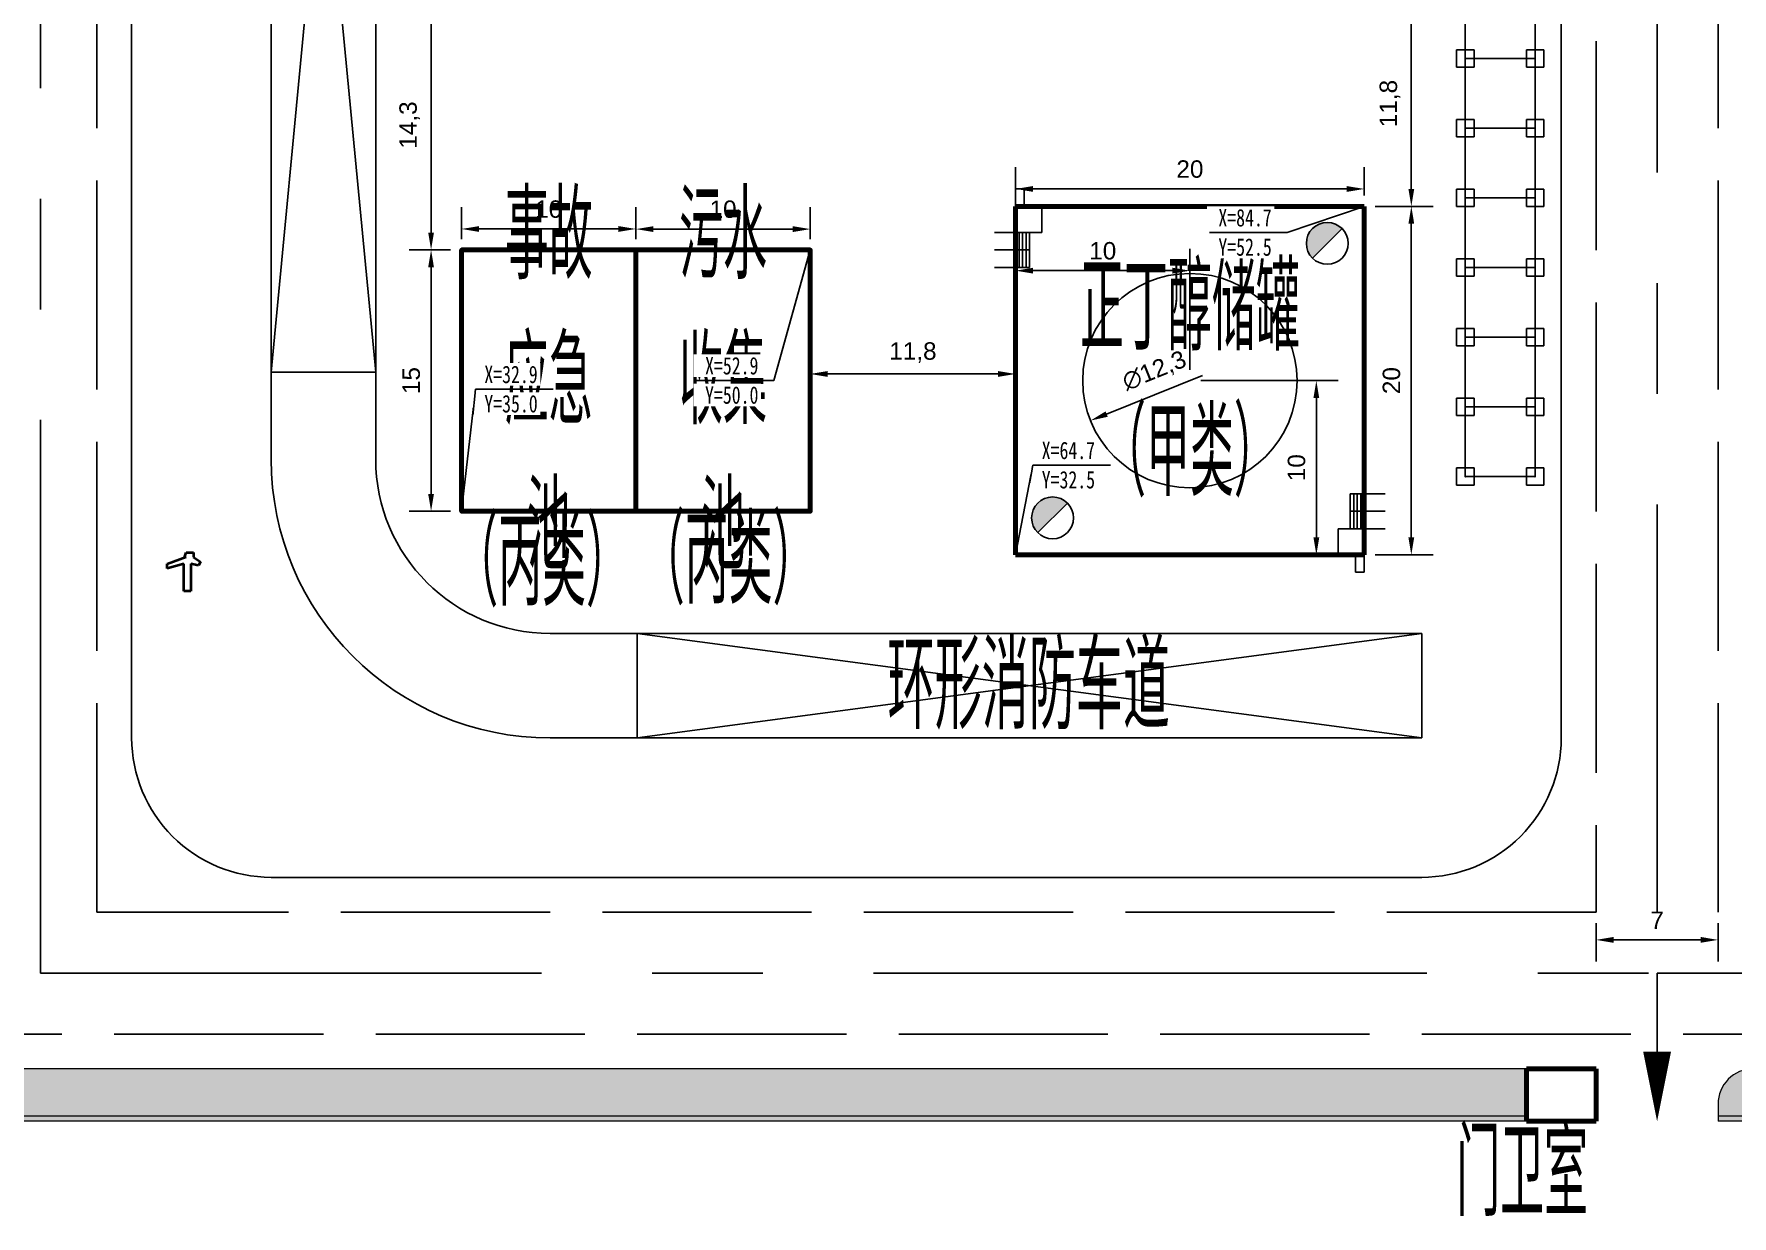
# Model space of a CAD drawing. Header units: millimetres. Extents: x 3176 to 4017, y 1682 to 2277.
# Drawn here: x 3324.6 to 3422, y 1983.7 to 2051.6 of the extents above; entities that cross this region are included whole.
import ezdxf
from ezdxf.enums import TextEntityAlignment as Align

# ---------------------------------------------------------------- set-up
doc = ezdxf.new("R2010")
doc.units = ezdxf.units.MM
doc.linetypes.add('ACAD_ISO02W100', pattern=[15, 12, -3])
doc.linetypes.add('CENTER', pattern=[50.8, 31.75, -6.35, 6.35, -6.35])
for name, color, linetype, lineweight in [('05-建筑外围', 7, 'Continuous', 25), ('13-门卫室', 90, 'Continuous', 80), ('14-消防', 12, 'Continuous', 25), ('15-管廊', 130, 'Continuous', 25), ('17-水池', 170, 'Continuous', 80), ('18-环形消防车道', 252, 'Continuous', 25), ('19-楼梯', 126, 'Continuous', 25), ('19-楼梯 @ 1', 126, 'Continuous', 25), ('2-文本 @ 1', 7, 'Continuous', 25), ('20-排水渠', 71, 'Continuous', 25), ('21-消防路线', 30, 'Continuous', 25), ('23-标注', 7, 'Continuous', 25), ('24-隔堤', 175, 'Continuous', 80), ('25-坐标2', 7, 'Continuous', 25), ('3-围墙', 140, 'Continuous', 20), ('4-人行道内外沿', 7, 'Continuous', 20), ('5-道路线', 7, 'ACAD_ISO02W100', 25), ('6-道路中心黄线', 50, 'CENTER', 25), ('7-建筑外沿', 7, 'Continuous', 25)]:
    doc.layers.add(name, color=color, linetype=linetype, lineweight=lineweight)
doc.styles.add('5mm', font='gbenor.shx', dxfattribs={"width": 0.7, "height": 5, "bigfont": 'gbcbig.shx'})
doc.styles.add('Dim_Coord', font='txt', dxfattribs={"width": 0.75})
doc.styles.get("Standard").update_dxf_attribs({"font": 'arial.ttf'})
doc.dimstyles.new('ISO-25', dxfattribs={"dimtxt": 1, "dimasz": 1, "dimexe": 1.25, "dimexo": 0.625, "dimtad": 1, "dimdec": 1, "dimtxsty": 'Standard', "dimcen": 2.5, "dimadec": 0, "dimazin": 0, "dimtfac": 1, "dimtdec": 1, "dimtmove": 0, "dimatfit": 3, "dimfxl": 0, "dimarcsym": 0})

# ---------------------------------------------------------------- blocks, each defined once
blk = doc.blocks.new('消防拴')
at = {"layer": '6-道路中心黄线', "true_color": 0x991b1e}
h = blk.add_hatch(color=244, dxfattribs=at)
h.dxf.hatch_style = 1
h.paths.add_polyline_path([(2870.019, 1133.538, 0.668179), (2867.971, 1132.689, 0.198912), (2868.322, 1131.841)])
at = {"layer": '14-消防'}
blk.add_line((2868.322, 1131.841), (2870.019, 1133.538), dxfattribs=at)
blk.add_circle((2869.171, 1132.689), 1.2, dxfattribs=at)
blk = doc.blocks.new('*D42')
at = {"layer": '23-标注', "color": 0, "lineweight": -2, "transparency": 16777216}
for p, q in [((3349.112, 2039.803), (3349.112, 2041.63)), ((3359.112, 2039.803), (3359.112, 2041.63)), ((3350.112, 2040.38), (3358.112, 2040.38))]:
    blk.add_line(p, q, dxfattribs=at)
at = {"layer": '23-标注', "color": 0, "transparency": 16777216}
for points in [[(3350.112, 2040.546), (3350.112, 2040.213), (3349.112, 2040.38)], [(3358.112, 2040.546), (3358.112, 2040.213), (3359.112, 2040.38)]]:
    blk.add_solid(points, dxfattribs=at)
at = {"layer": 'Defpoints', "color": 0, "transparency": 16777216}
for p in [(3359.112, 2040.38), (3349.112, 2039.178), (3359.112, 2039.178)]:
    blk.add_point(p, dxfattribs=at)
at = {"layer": '23-标注', "color": 0, "transparency": 16777216, "insert": (3354.112, 2041.515), "char_height": 1, "attachment_point": 5}
blk.add_mtext('10', dxfattribs=at)
blk = doc.blocks.new('*D43')
at = {"layer": '23-标注', "color": 0, "lineweight": -2, "transparency": 16777216}
for p, q in [((3348.487, 2039.178), (3346.115, 2039.178)), ((3347.365, 2025.178), (3347.365, 2038.178)), ((3348.487, 2024.178), (3346.115, 2024.178))]:
    blk.add_line(p, q, dxfattribs=at)
at = {"layer": '23-标注', "color": 0, "transparency": 16777216}
for points in [[(3347.198, 2038.178), (3347.531, 2038.178), (3347.365, 2039.178)], [(3347.198, 2025.178), (3347.531, 2025.178), (3347.365, 2024.178)]]:
    blk.add_solid(points, dxfattribs=at)
at = {"layer": 'Defpoints', "color": 0, "transparency": 16777216}
for p in [(3347.365, 2039.178), (3349.112, 2039.178), (3349.112, 2024.178)]:
    blk.add_point(p, dxfattribs=at)
at = {"layer": '23-标注', "color": 0, "transparency": 16777216, "insert": (3346.229, 2031.678), "char_height": 1, "attachment_point": 5, "rotation": 90}
blk.add_mtext('15', dxfattribs=at)
blk = doc.blocks.new('*D44')
at = {"layer": '23-标注', "color": 0, "lineweight": -2, "transparency": 16777216}
for p, q in [((3359.112, 2039.803), (3359.112, 2041.623)), ((3369.112, 2039.803), (3369.112, 2041.623)), ((3360.112, 2040.373), (3368.112, 2040.373))]:
    blk.add_line(p, q, dxfattribs=at)
at = {"layer": '23-标注', "color": 0, "transparency": 16777216}
for points in [[(3360.112, 2040.54), (3360.112, 2040.206), (3359.112, 2040.373)], [(3368.112, 2040.54), (3368.112, 2040.206), (3369.112, 2040.373)]]:
    blk.add_solid(points, dxfattribs=at)
at = {"layer": 'Defpoints', "color": 0, "transparency": 16777216}
for p in [(3369.112, 2040.373), (3359.112, 2039.178), (3369.112, 2039.178)]:
    blk.add_point(p, dxfattribs=at)
at = {"layer": '23-标注', "color": 0, "transparency": 16777216, "insert": (3364.112, 2041.508), "char_height": 1, "attachment_point": 5}
blk.add_mtext('10', dxfattribs=at)
blk = doc.blocks.new('*D45')
at = {"layer": '23-标注', "color": 0, "lineweight": -2, "transparency": 16777216}
for p, q in [((3414.19, 2000.543), (3414.19, 1998.328)), ((3421.19, 2000.543), (3421.19, 1998.328)), ((3415.19, 1999.578), (3420.19, 1999.578))]:
    blk.add_line(p, q, dxfattribs=at)
at = {"layer": '23-标注', "color": 0, "transparency": 16777216}
for points in [[(3415.19, 1999.745), (3415.19, 1999.411), (3414.19, 1999.578)], [(3420.19, 1999.745), (3420.19, 1999.411), (3421.19, 1999.578)]]:
    blk.add_solid(points, dxfattribs=at)
at = {"layer": 'Defpoints', "color": 0, "transparency": 16777216}
for p in [(3414.19, 2001.168), (3421.19, 2001.168), (3421.19, 1999.578)]:
    blk.add_point(p, dxfattribs=at)
at = {"layer": '23-标注', "color": 0, "transparency": 16777216, "insert": (3417.69, 2000.703), "char_height": 1, "attachment_point": 5}
blk.add_mtext('7', dxfattribs=at)
blk = doc.blocks.new('*D69')
at = {"layer": '23-标注', "color": 0, "lineweight": -2, "transparency": 16777216}
for p, q in [((3380.892, 2042.303), (3380.892, 2043.928)), ((3400.892, 2042.303), (3400.892, 2043.928)), ((3381.892, 2042.678), (3399.892, 2042.678))]:
    blk.add_line(p, q, dxfattribs=at)
at = {"layer": '23-标注', "color": 0, "transparency": 16777216}
for points in [[(3381.892, 2042.844), (3381.892, 2042.511), (3380.892, 2042.678)], [(3399.892, 2042.844), (3399.892, 2042.511), (3400.892, 2042.678)]]:
    blk.add_solid(points, dxfattribs=at)
at = {"layer": 'Defpoints', "color": 0, "transparency": 16777216}
for p in [(3400.892, 2042.678), (3380.892, 2041.678), (3400.892, 2041.678)]:
    blk.add_point(p, dxfattribs=at)
at = {"layer": '23-标注', "color": 0, "transparency": 16777216, "insert": (3390.892, 2043.813), "char_height": 1, "attachment_point": 5}
blk.add_mtext('20', dxfattribs=at)
blk = doc.blocks.new('*D72')
at = {"layer": '23-标注', "color": 0, "lineweight": -2, "transparency": 16777216}
for p, q in [((3369.112, 2032.303), (3369.112, 2033.308)), ((3380.892, 2032.303), (3380.892, 2033.308)), ((3370.112, 2032.058), (3379.892, 2032.058))]:
    blk.add_line(p, q, dxfattribs=at)
at = {"layer": '23-标注', "color": 0, "transparency": 16777216}
for points in [[(3370.112, 2032.225), (3370.112, 2031.892), (3369.112, 2032.058)], [(3379.892, 2032.225), (3379.892, 2031.892), (3380.892, 2032.058)]]:
    blk.add_solid(points, dxfattribs=at)
at = {"layer": 'Defpoints', "color": 0, "transparency": 16777216}
for p in [(3380.892, 2032.058), (3369.112, 2031.678), (3380.892, 2031.678)]:
    blk.add_point(p, dxfattribs=at)
at = {"layer": '23-标注', "color": 0, "transparency": 16777216, "insert": (3375.002, 2033.284), "char_height": 1, "attachment_point": 5}
blk.add_mtext('11,8', dxfattribs=at)
blk = doc.blocks.new('*D99')
at = {"layer": '23-标注', "color": 0, "lineweight": -2, "transparency": 16777216}
for p, q in [((3391.517, 2031.678), (3399.394, 2031.678)), ((3398.144, 2022.678), (3398.144, 2030.678)), ((3400.267, 2021.678), (3396.894, 2021.678))]:
    blk.add_line(p, q, dxfattribs=at)
at = {"layer": '23-标注', "color": 0, "transparency": 16777216}
for points in [[(3397.978, 2030.678), (3398.311, 2030.678), (3398.144, 2031.678)], [(3397.978, 2022.678), (3398.311, 2022.678), (3398.144, 2021.678)]]:
    blk.add_solid(points, dxfattribs=at)
at = {"layer": 'Defpoints', "color": 0, "transparency": 16777216}
for p in [(3390.892, 2031.678), (3398.144, 2031.678), (3400.892, 2021.678)]:
    blk.add_point(p, dxfattribs=at)
at = {"layer": '23-标注', "color": 0, "transparency": 16777216, "insert": (3397.009, 2026.678), "char_height": 1, "attachment_point": 5, "rotation": 90}
blk.add_mtext('10', dxfattribs=at)
blk = doc.blocks.new('*D100')
at = {"layer": '23-标注', "color": 0, "lineweight": -2, "transparency": 16777216}
for p, q in [((3380.892, 2041.053), (3380.892, 2036.738)), ((3390.892, 2032.303), (3390.892, 2039.238)), ((3381.892, 2037.988), (3389.892, 2037.988))]:
    blk.add_line(p, q, dxfattribs=at)
at = {"layer": '23-标注', "color": 0, "transparency": 16777216}
for points in [[(3381.892, 2038.155), (3381.892, 2037.821), (3380.892, 2037.988)], [(3389.892, 2038.155), (3389.892, 2037.821), (3390.892, 2037.988)]]:
    blk.add_solid(points, dxfattribs=at)
at = {"layer": 'Defpoints', "color": 0, "transparency": 16777216}
for p in [(3380.892, 2041.678), (3390.892, 2037.988), (3390.892, 2031.678)]:
    blk.add_point(p, dxfattribs=at)
at = {"layer": '23-标注', "color": 0, "transparency": 16777216, "insert": (3385.892, 2039.124), "char_height": 1, "attachment_point": 5}
blk.add_mtext('10', dxfattribs=at)
blk = doc.blocks.new('*D105')
at = {"layer": '23-标注', "color": 0, "lineweight": -2, "transparency": 16777216}
for p, q in [((3401.517, 2041.678), (3404.842, 2041.678)), ((3403.592, 2040.678), (3403.592, 2022.678)), ((3401.517, 2021.678), (3404.842, 2021.678))]:
    blk.add_line(p, q, dxfattribs=at)
at = {"layer": '23-标注', "color": 0, "transparency": 16777216}
for points in [[(3403.425, 2040.678), (3403.758, 2040.678), (3403.592, 2041.678)], [(3403.425, 2022.678), (3403.758, 2022.678), (3403.592, 2021.678)]]:
    blk.add_solid(points, dxfattribs=at)
at = {"layer": 'Defpoints', "color": 0, "transparency": 16777216}
for p in [(3400.892, 2041.678), (3400.892, 2021.678), (3403.592, 2021.678)]:
    blk.add_point(p, dxfattribs=at)
at = {"layer": '23-标注', "color": 0, "transparency": 16777216, "insert": (3402.456, 2031.678), "char_height": 1, "attachment_point": 5, "rotation": 90}
blk.add_mtext('20', dxfattribs=at)
blk = doc.blocks.new('*D108')
at = {"layer": '23-标注', "color": 0, "lineweight": -2, "transparency": 16777216}
for p, q in [((3401.517, 2053.482), (3404.842, 2053.482)), ((3403.592, 2052.482), (3403.592, 2042.678)), ((3401.517, 2041.678), (3404.842, 2041.678))]:
    blk.add_line(p, q, dxfattribs=at)
at = {"layer": '23-标注', "color": 0, "transparency": 16777216}
for points in [[(3403.425, 2052.482), (3403.758, 2052.482), (3403.592, 2053.482)], [(3403.425, 2042.678), (3403.758, 2042.678), (3403.592, 2041.678)]]:
    blk.add_solid(points, dxfattribs=at)
at = {"layer": 'Defpoints', "color": 0, "transparency": 16777216}
for p in [(3400.892, 2053.482), (3400.892, 2041.678), (3403.592, 2041.678)]:
    blk.add_point(p, dxfattribs=at)
at = {"layer": '23-标注', "color": 0, "transparency": 16777216, "insert": (3402.366, 2047.58), "char_height": 1, "attachment_point": 5, "rotation": 90}
blk.add_mtext('11,8', dxfattribs=at)
blk = doc.blocks.new('*D109')
at = {"layer": '23-标注', "color": 0, "lineweight": -2, "transparency": 16777216}
for p, q in [((3348.387, 2053.512), (3346.115, 2053.512)), ((3347.365, 2052.512), (3347.365, 2040.178)), ((3348.487, 2039.178), (3346.115, 2039.178))]:
    blk.add_line(p, q, dxfattribs=at)
at = {"layer": '23-标注', "color": 0, "transparency": 16777216}
for points in [[(3347.198, 2052.512), (3347.531, 2052.512), (3347.365, 2053.512)], [(3347.198, 2040.178), (3347.531, 2040.178), (3347.365, 2039.178)]]:
    blk.add_solid(points, dxfattribs=at)
at = {"layer": 'Defpoints', "color": 0, "transparency": 16777216}
for p in [(3349.012, 2053.512), (3347.365, 2039.178), (3349.112, 2039.178)]:
    blk.add_point(p, dxfattribs=at)
at = {"layer": '23-标注', "color": 0, "transparency": 16777216, "insert": (3346.139, 2046.345), "char_height": 1, "attachment_point": 5, "rotation": 90}
blk.add_mtext('14,3', dxfattribs=at)
blk = doc.blocks.new('*D111')
at = {"layer": '25-坐标2', "color": 0, "lineweight": -2, "transparency": 16777216}
blk.add_line((3391.621, 2031.971), (3386.114, 2029.755), dxfattribs=at)
at = {"layer": '25-坐标2', "color": 0, "transparency": 16777216}
blk.add_solid([(3386.052, 2029.91), (3386.176, 2029.601), (3385.186, 2029.382)], dxfattribs=at)
at = {"layer": 'Defpoints', "color": 0, "transparency": 16777216}
for p in [(3396.597, 2033.973), (3385.186, 2029.382)]:
    blk.add_point(p, dxfattribs=at)
at = {"layer": '25-坐标2', "color": 0, "transparency": 16777216, "insert": (3388.868, 2032.202), "char_height": 1, "attachment_point": 5, "rotation": 21.91799}
blk.add_mtext('∅12,3', dxfattribs=at)
blk = doc.blocks.new('*U114')
at = {"insert": (0, 0.333), "char_height": 1, "attachment_point": 7, "style": 'Dim_Coord', "bg_fill": 3, "box_fill_scale": 1.15, "bg_fill_color": 256, "bg_fill_transparency": 0}
blk.add_mtext(' X=32.9', dxfattribs=at)
at = {"insert": (0, -0.333), "char_height": 1, "attachment_point": 1, "style": 'Dim_Coord', "bg_fill": 3, "box_fill_scale": 1.15, "bg_fill_color": 256, "bg_fill_transparency": 0}
blk.add_mtext(' Y=35.0', dxfattribs=at)
at = {"color": 0}
blk.add_line((0, 0), (4.463, 0), dxfattribs=at)
blk = doc.blocks.new('*U115')
at = {"insert": (-4.463, 0.333), "char_height": 1, "attachment_point": 7, "style": 'Dim_Coord', "bg_fill": 3, "box_fill_scale": 1.15, "bg_fill_color": 256, "bg_fill_transparency": 0}
blk.add_mtext(' X=52.9', dxfattribs=at)
at = {"insert": (-4.463, -0.333), "char_height": 1, "attachment_point": 1, "style": 'Dim_Coord', "bg_fill": 3, "box_fill_scale": 1.15, "bg_fill_color": 256, "bg_fill_transparency": 0}
blk.add_mtext(' Y=50.0', dxfattribs=at)
at = {"color": 0}
blk.add_line((0, 0), (-4.463, 0), dxfattribs=at)
blk = doc.blocks.new('*U116')
at = {"insert": (0, 0.333), "char_height": 1, "attachment_point": 7, "style": 'Dim_Coord', "bg_fill": 3, "box_fill_scale": 1.15, "bg_fill_color": 256, "bg_fill_transparency": 0}
blk.add_mtext(' X=64.7', dxfattribs=at)
at = {"insert": (0, -0.333), "char_height": 1, "attachment_point": 1, "style": 'Dim_Coord', "bg_fill": 3, "box_fill_scale": 1.15, "bg_fill_color": 256, "bg_fill_transparency": 0}
blk.add_mtext(' Y=32.5', dxfattribs=at)
at = {"color": 0}
blk.add_line((0, 0), (4.463, 0), dxfattribs=at)
blk = doc.blocks.new('*U117')
at = {"insert": (-4.463, 0.333), "char_height": 1, "attachment_point": 7, "style": 'Dim_Coord', "bg_fill": 3, "box_fill_scale": 1.15, "bg_fill_color": 256, "bg_fill_transparency": 0}
blk.add_mtext(' X=84.7', dxfattribs=at)
at = {"insert": (-4.463, -0.333), "char_height": 1, "attachment_point": 1, "style": 'Dim_Coord', "bg_fill": 3, "box_fill_scale": 1.15, "bg_fill_color": 256, "bg_fill_transparency": 0}
blk.add_mtext(' Y=52.5', dxfattribs=at)
at = {"color": 0}
blk.add_line((0, 0), (-4.463, 0), dxfattribs=at)

msp = doc.modelspace()

# ---------------------------------------------------------------- hatches: boundary and pattern name
at = {"layer": '05-建筑外围', "true_color": 0x58ba48}
h = msp.add_hatch(dxfattribs=at)
h.set_pattern_fill('GOST_GLASS', color=85, scale=0.1)
h.set_pattern_definition([(45, (532.95175, 1055.5772), (0.84852814, -9e-17), [0.5, -0.7]), (45, (533.1639, 1055.5772), (0.84852814, -9e-17), [0.2, -1]), (45, (532.95175, 1055.78933), (0.84852814, -9e-17), [0.2, -1])])
edge = h.paths.add_edge_path()
edge.add_line((3533.41, 1989.468), (3533.41, 1990.168))
edge.add_arc((3531.41, 1990.168), 2, 0, 90)
edge.add_line((3531.41, 1992.168), (3423.19, 1992.168))
edge.add_arc((3423.19, 1990.168), 2, 90, 180)
edge.add_line((3421.19, 1990.168), (3421.19, 1989.468))
edge.add_line((3421.19, 1989.468), (3533.41, 1989.468))
at = {"layer": '05-建筑外围'}
h = msp.add_hatch(dxfattribs=at)
h.set_pattern_fill('AR-BRSTD', color=5, scale=0.001)
h.set_pattern_definition([(0, (532.95175, 1055.5772), (0, 0.0677418), []), (90, (532.95175, 1055.5772), (-0.1016, 0.0677418), [0.0677418, -0.0677418])])
h.paths.add_polyline_path([(3533.41, 1989.468), (3421.19, 1989.468), (3421.19, 1989.168), (3533.41, 1989.168)])
at = {"layer": '13-门卫室'}
h = msp.add_hatch(dxfattribs=at)
h.set_pattern_fill('AR-BRSTD', color=5, scale=0.001)
h.set_pattern_definition([(0, (532.95175, 1054.5772), (0, 0.0677418), []), (90, (532.95175, 1054.5772), (-0.1016, 0.0677418), [0.0677418, -0.0677418])])
h.paths.add_polyline_path([(3410.19, 1989.468), (3316.49, 1989.468), (3316.49, 2122.168), (3316.19, 2122.168), (3316.19, 1989.168), (3410.19, 1989.168)])
at = {"layer": '4-人行道内外沿', "true_color": 0x58ba48}
h = msp.add_hatch(dxfattribs=at)
h.set_pattern_fill('GOST_GLASS', color=85, scale=0.1)
h.set_pattern_definition([(45, (532.95175, 1054.5772), (0.84852814, -9e-17), [0.5, -0.7]), (45, (533.1639, 1054.5772), (0.84852814, -9e-17), [0.2, -1]), (45, (532.95175, 1054.78933), (0.84852814, -9e-17), [0.2, -1])])
h.paths.add_polyline_path([(3319.19, 2122.168), (3316.49, 2122.168), (3316.49, 1989.468), (3410.19, 1989.468), (3410.19, 1992.168), (3319.19, 1992.168)])

# ---------------------------------------------------------------- linework, layer by layer
at = {"layer": '13-门卫室'}
for p, q in [((3410.19, 1992.168), (3414.19, 1992.168)), ((3410.19, 1989.468), (3410.19, 1992.168)), ((3414.19, 1992.168), (3414.19, 1989.168)), ((3410.19, 1989.468), (3410.19, 1989.168)), ((3414.19, 1989.168), (3410.19, 1989.168))]:
    msp.add_line(p, q, dxfattribs=at)
at = {"layer": '14-消防', "lineweight": 40}
for p, q in [((3332.233, 2021.159), (3333.319, 2021.569)), ((3332.236, 2020.892), (3332.233, 2021.159)), ((3333.19, 2021.168), (3332.236, 2020.892)), ((3333.19, 2019.591), (3333.19, 2021.168)), ((3333.225, 2021.533), (3333.319, 2021.812)), ((3333.319, 2021.812), (3333.731, 2021.812)), ((3333.319, 2021.569), (3333.319, 2021.569)), ((3334.032, 2021.058), (3333.582, 2021.168)), ((3333.582, 2021.168), (3333.582, 2019.591)), ((3333.731, 2021.812), (3333.731, 2021.551)), ((3333.731, 2021.551), (3334.137, 2021.277)), ((3334.137, 2021.277), (3334.018, 2021.062)), ((3333.582, 2019.591), (3333.19, 2019.591))]:
    msp.add_line(p, q, dxfattribs=at)
at = {"layer": '15-管廊'}
for p, q in [((3406.69, 2054.168), (3406.69, 2050.168)), ((3410.69, 2054.168), (3410.69, 2050.168)), ((3406.19, 2049.668), (3406.19, 2050.668)), ((3406.19, 2050.668), (3407.19, 2050.668)), ((3407.19, 2050.668), (3407.19, 2049.668)), ((3410.19, 2049.668), (3410.19, 2050.668)), ((3410.19, 2050.668), (3411.19, 2050.668)), ((3411.19, 2050.668), (3411.19, 2049.668)), ((3407.19, 2049.668), (3406.19, 2049.668)), ((3410.69, 2050.168), (3406.69, 2050.168)), ((3406.69, 2050.168), (3406.69, 2046.168)), ((3411.19, 2049.668), (3410.19, 2049.668)), ((3410.69, 2050.168), (3410.69, 2046.168)), ((3406.19, 2045.668), (3406.19, 2046.668)), ((3406.19, 2046.668), (3407.19, 2046.668)), ((3407.19, 2046.668), (3407.19, 2045.668)), ((3410.19, 2045.668), (3410.19, 2046.668)), ((3410.19, 2046.668), (3411.19, 2046.668)), ((3411.19, 2046.668), (3411.19, 2045.668)), ((3407.19, 2045.668), (3406.19, 2045.668)), ((3410.69, 2046.168), (3406.69, 2046.168)), ((3406.69, 2046.168), (3406.69, 2042.168)), ((3411.19, 2045.668), (3410.19, 2045.668)), ((3410.69, 2046.168), (3410.69, 2042.168)), ((3406.19, 2041.668), (3406.19, 2042.668)), ((3406.19, 2042.668), (3407.19, 2042.668)), ((3407.19, 2042.668), (3407.19, 2041.668)), ((3410.19, 2041.668), (3410.19, 2042.668)), ((3410.19, 2042.668), (3411.19, 2042.668)), ((3411.19, 2042.668), (3411.19, 2041.668)), ((3407.19, 2041.668), (3406.19, 2041.668)), ((3410.69, 2042.168), (3406.69, 2042.168)), ((3406.69, 2042.168), (3406.69, 2038.168)), ((3411.19, 2041.668), (3410.19, 2041.668)), ((3410.69, 2042.168), (3410.69, 2038.168)), ((3406.19, 2037.668), (3406.19, 2038.668)), ((3406.19, 2038.668), (3407.19, 2038.668)), ((3407.19, 2038.668), (3407.19, 2037.668)), ((3410.19, 2037.668), (3410.19, 2038.668)), ((3410.19, 2038.668), (3411.19, 2038.668)), ((3411.19, 2038.668), (3411.19, 2037.668)), ((3407.19, 2037.668), (3406.19, 2037.668)), ((3410.69, 2038.168), (3406.69, 2038.168)), ((3406.69, 2038.168), (3406.69, 2034.168)), ((3411.19, 2037.668), (3410.19, 2037.668)), ((3410.69, 2038.168), (3410.69, 2034.168)), ((3406.19, 2033.668), (3406.19, 2034.668)), ((3406.19, 2034.668), (3407.19, 2034.668)), ((3410.69, 2034.168), (3406.69, 2034.168)), ((3406.69, 2034.168), (3406.69, 2030.168)), ((3407.19, 2034.668), (3407.19, 2033.668)), ((3410.19, 2033.668), (3410.19, 2034.668)), ((3410.19, 2034.668), (3411.19, 2034.668)), ((3410.69, 2034.168), (3410.69, 2030.168)), ((3411.19, 2034.668), (3411.19, 2033.668)), ((3407.19, 2033.668), (3406.19, 2033.668)), ((3411.19, 2033.668), (3410.19, 2033.668)), ((3406.19, 2029.668), (3406.19, 2030.668)), ((3406.19, 2030.668), (3407.19, 2030.668)), ((3410.69, 2030.168), (3406.69, 2030.168)), ((3406.69, 2030.168), (3406.69, 2026.168)), ((3407.19, 2030.668), (3407.19, 2029.668)), ((3410.19, 2029.668), (3410.19, 2030.668)), ((3410.19, 2030.668), (3411.19, 2030.668)), ((3410.69, 2030.168), (3410.69, 2026.168)), ((3411.19, 2030.668), (3411.19, 2029.668)), ((3407.19, 2029.668), (3406.19, 2029.668)), ((3411.19, 2029.668), (3410.19, 2029.668)), ((3406.19, 2025.668), (3406.19, 2026.668)), ((3406.19, 2026.668), (3407.19, 2026.668)), ((3410.69, 2026.168), (3406.69, 2026.168)), ((3407.19, 2026.668), (3407.19, 2025.668)), ((3410.19, 2025.668), (3410.19, 2026.668)), ((3410.19, 2026.668), (3411.19, 2026.668)), ((3411.19, 2026.668), (3411.19, 2025.668)), ((3407.19, 2025.668), (3406.19, 2025.668)), ((3411.19, 2025.668), (3410.19, 2025.668))]:
    msp.add_line(p, q, dxfattribs=at)
for p in [(3406.69, 2050.168), (3406.69, 2050.168), (3410.69, 2050.168), (3410.69, 2050.168), (3406.69, 2046.168), (3406.69, 2046.168), (3410.69, 2046.168), (3410.69, 2046.168), (3406.69, 2042.168), (3406.69, 2042.168), (3410.69, 2042.168), (3410.69, 2042.168), (3406.69, 2038.168), (3406.69, 2038.168), (3410.69, 2038.168), (3410.69, 2038.168), (3406.69, 2034.168), (3406.69, 2034.168), (3410.69, 2034.168), (3410.69, 2034.168), (3406.69, 2030.168), (3406.69, 2030.168), (3410.69, 2030.168), (3410.69, 2030.168), (3406.69, 2026.168), (3406.69, 2026.168), (3410.69, 2026.168), (3410.69, 2026.168)]:
    msp.add_point(p, dxfattribs=at)
at = {"layer": '17-水池'}
for points in [[(3349.112, 2039.178), (3349.112, 2039.178), (3359.112, 2039.178), (3359.112, 2039.178), (3359.112, 2024.178), (3359.112, 2024.178), (3349.112, 2024.178), (3349.112, 2024.178)], [(3359.112, 2039.178), (3359.112, 2039.178), (3369.112, 2039.178), (3369.112, 2039.178), (3369.112, 2024.178), (3369.112, 2024.178), (3359.112, 2024.178), (3359.112, 2024.178)]]:
    msp.add_lwpolyline(points, close=True, dxfattribs=at)
at = {"layer": '18-环形消防车道'}
for p, q in [((3338.19, 2100.168), (3338.19, 2027.168)), ((3344.19, 2027.168), (3344.19, 2100.168)), ((3338.19, 2095.168), (3344.19, 2032.168)), ((3344.19, 2095.168), (3338.19, 2032.168)), ((3344.19, 2032.168), (3338.19, 2032.168)), ((3404.19, 2017.168), (3354.19, 2017.168)), ((3359.19, 2017.168), (3359.19, 2011.168)), ((3359.19, 2017.168), (3404.19, 2011.168)), ((3404.19, 2017.168), (3359.19, 2011.168)), ((3404.19, 2011.168), (3404.19, 2017.168)), ((3354.19, 2011.168), (3404.19, 2011.168))]:
    msp.add_line(p, q, dxfattribs=at)
for radius in [16, 10]:
    msp.add_arc((3354.19, 2027.168), radius, 180, 270, dxfattribs=at)
at = {"layer": '19-楼梯'}
for p, q in [((3381.692, 2040.178), (3379.692, 2040.178)), ((3380.892, 2040.178), (3380.892, 2038.178)), ((3381.092, 2040.178), (3381.092, 2038.178)), ((3381.292, 2040.178), (3381.292, 2038.178)), ((3381.692, 2040.178), (3381.492, 2040.178)), ((3381.492, 2040.178), (3381.492, 2038.178)), ((3381.692, 2038.178), (3381.692, 2040.178)), ((3381.692, 2039.178), (3379.692, 2039.178)), ((3379.692, 2038.178), (3381.692, 2038.178)), ((3402.092, 2025.178), (3400.092, 2025.178)), ((3400.092, 2025.178), (3400.092, 2023.178)), ((3400.292, 2023.178), (3400.292, 2025.178)), ((3400.492, 2023.178), (3400.492, 2025.178)), ((3400.692, 2023.178), (3400.692, 2025.178)), ((3400.892, 2023.178), (3400.892, 2025.178)), ((3400.092, 2024.178), (3402.092, 2024.178)), ((3400.092, 2023.178), (3402.092, 2023.178)), ((3400.092, 2023.178), (3400.292, 2023.178))]:
    msp.add_line(p, q, dxfattribs=at)
at = {"layer": '20-排水渠'}
for p, q in [((3380.892, 2042.678), (3381.392, 2042.678)), ((3380.892, 2042.678), (3380.892, 2041.678)), ((3381.392, 2042.678), (3381.392, 2042.178)), ((3380.892, 2041.678), (3380.892, 2040.178)), ((3381.392, 2042.178), (3381.392, 2041.678)), ((3381.392, 2041.678), (3382.392, 2041.678)), ((3382.392, 2041.678), (3382.392, 2040.178)), ((3382.392, 2040.178), (3380.892, 2040.178)), ((3382.392, 2040.178), (3380.892, 2040.178)), ((3399.392, 2021.678), (3399.392, 2023.178)), ((3399.392, 2023.178), (3400.892, 2023.178)), ((3400.892, 2021.678), (3400.892, 2023.178)), ((3400.392, 2021.678), (3399.392, 2021.678)), ((3400.392, 2021.178), (3400.392, 2021.678)), ((3400.392, 2020.678), (3400.392, 2021.178)), ((3400.892, 2020.678), (3400.892, 2021.678)), ((3400.892, 2020.678), (3400.392, 2020.678))]:
    msp.add_line(p, q, dxfattribs=at)
at = {"layer": '21-消防路线'}
for p, q in [((3417.69, 1997.668), (3417.69, 1993.168)), ((3448.69, 1997.668), (3417.69, 1997.668))]:
    msp.add_line(p, q, dxfattribs=at)
msp.add_lwpolyline([(3417.69, 1993.168, 1.6, 0, 0), (3417.69, 1989.168, 0, 0, 0)], format="xyseb", dxfattribs=at)
at = {"layer": '24-隔堤'}
for p, q in [((3380.892, 2021.678), (3380.892, 2041.678)), ((3380.892, 2041.678), (3390.892, 2041.678)), ((3390.892, 2041.678), (3400.892, 2041.678)), ((3400.892, 2041.678), (3400.892, 2021.678)), ((3400.892, 2021.678), (3380.892, 2021.678))]:
    msp.add_line(p, q, dxfattribs=at)
at = {"layer": '25-坐标2'}
msp.add_circle((3390.892, 2031.678), 6.15, dxfattribs=at)
at = {"layer": '3-围墙'}
msp.add_line((3421.19, 1989.468), (3421.19, 1989.168), dxfattribs=at)
for points in [[(3410.19, 1989.168), (3316.19, 1989.168), (3316.19, 2122.168)], [(3410.19, 1989.468), (3316.49, 1989.468), (3316.49, 2122.168)], [(3533.41, 1989.468), (3421.19, 1989.468)], [(3533.41, 1989.168), (3421.19, 1989.168)]]:
    msp.add_lwpolyline(points, dxfattribs=at)
at = {"layer": '4-人行道内外沿'}
msp.add_lwpolyline([(3410.19, 1992.168), (3319.19, 1992.168), (3319.19, 2122.168)], dxfattribs=at)
msp.add_lwpolyline([(3533.41, 1989.468), (3533.41, 1990.168, 0.414214), (3531.41, 1992.168), (3423.19, 1992.168, 0.414214), (3421.19, 1990.168), (3421.19, 1989.468)], format="xyb", dxfattribs=at)
at = {"layer": '5-道路线'}
for p, q in [((3328.19, 2001.168), (3328.19, 2126.168)), ((3414.19, 2126.168), (3414.19, 2001.168)), ((3421.19, 2001.168), (3421.19, 2126.168)), ((3414.19, 2001.168), (3328.19, 2001.168))]:
    msp.add_line(p, q, dxfattribs=at)
msp.add_lwpolyline([(3321.19, 2204.168), (3611.19, 2204.168), (3611.19, 1994.168), (3321.19, 1994.168)], close=True, dxfattribs=at)
at = {"layer": '6-道路中心黄线'}
msp.add_line((3417.69, 2126.168), (3417.69, 2001.168), dxfattribs=at)
msp.add_lwpolyline([(3324.964, 2200.668), (3607.69, 2200.668), (3607.69, 1997.668), (3324.964, 1997.668)], close=True, dxfattribs=at)
at = {"layer": '7-建筑外沿'}
msp.add_lwpolyline([(3330.19, 2116.168, -0.414214), (3338.19, 2124.168), (3404.19, 2124.168, -0.414214), (3412.19, 2116.168), (3412.19, 2011.168, -0.414214), (3404.19, 2003.168), (3338.19, 2003.168, -0.414214), (3330.19, 2011.168)], format="xyb", close=True, dxfattribs=at)

# ---------------------------------------------------------------- block references
at = {"layer": '6-道路中心黄线'}
for p in [(529.6, 906.867), (513.843, 891.11)]:
    msp.add_blockref('消防拴', p, dxfattribs=at)

# ---------------------------------------------------------------- texts
at = {"layer": '19-楼梯 @ 1', "char_height": 5, "attachment_point": 5, "style": '5mm'}
for s, width, heights, insert in [('{\\C7;事故应急池}', 7.39405, [25.513], (3354.112, 2031.678)), ('{\\C7;污水收集池}', 7.3052, [29.203], (3364.112, 2031.678)), ('{\\C7;正丁醇储罐\\P（甲类）}', 16.91782, [35.734], (3390.892, 2031.678)), ('{\\C7;（丙类）}', 13.34653, [23.051], (3353.732, 2021.202)), ('{\\C7;（丙类）}', 13.34653, [23.051], (3364.433, 2021.319))]:
    msp.add_mtext_dynamic_manual_height_columns(s, width=width, gutter_width=12.5, heights=heights, dxfattribs=dict(at, insert=insert))
at = {"layer": '2-文本 @ 1', "style": '5mm', "width": 0.75}
msp.add_text('环形消防车道', height=5, dxfattribs=at).set_placement((3381.647, 2014.168), align=Align.MIDDLE_CENTER)
at = {"layer": '2-文本 @ 1', "insert": (3406.163, 1988.727), "char_height": 5, "attachment_point": 1, "style": '5mm'}
msp.add_mtext_dynamic_manual_height_columns('门卫室', width=11.33595, gutter_width=35, heights=[0], dxfattribs=at)

# ---------------------------------------------------------------- dimensions: what is measured, and where the dimension line sits
at = {"layer": '23-标注'}
for base, p1, p2, picture, middle in [((3347.365, 2039.178), (3349.012, 2053.512), (3349.112, 2039.178), '*D109', (3346.139, 2046.345)), ((3403.592, 2041.678), (3400.892, 2053.482), (3400.892, 2041.678), '*D108', (3402.366, 2047.58)), ((3403.592, 2021.678), (3400.892, 2041.678), (3400.892, 2021.678), '*D105', (3402.456, 2031.678)), ((3347.365, 2039.178), (3349.112, 2024.178), (3349.112, 2039.178), '*D43', (3346.229, 2031.678)), ((3398.144, 2031.678), (3400.892, 2021.678), (3390.892, 2031.678), '*D99', (3397.009, 2026.678))]:
    dim = msp.add_linear_dim(base=base, p1=p1, p2=p2, angle=90, dimstyle='ISO-25', dxfattribs=at)
    dim.commit()
    dim.dimension.update_dxf_attribs({"geometry": picture, "text_midpoint": middle})
for base, p1, p2, picture, middle in [((3400.892, 2042.678), (3380.892, 2041.678), (3400.892, 2041.678), '*D69', (3390.892, 2043.813)), ((3359.112, 2040.38), (3349.112, 2039.178), (3359.112, 2039.178), '*D42', (3354.112, 2041.515)), ((3369.112, 2040.373), (3359.112, 2039.178), (3369.112, 2039.178), '*D44', (3364.112, 2041.508)), ((3390.892, 2037.988), (3380.892, 2041.678), (3390.892, 2031.678), '*D100', (3385.892, 2039.124)), ((3380.892, 2032.058), (3369.112, 2031.678), (3380.892, 2031.678), '*D72', (3375.002, 2033.284)), ((3421.19, 1999.578), (3414.19, 2001.168), (3421.19, 2001.168), '*D45', (3417.69, 2000.703))]:
    dim = msp.add_linear_dim(base=base, p1=p1, p2=p2, dimstyle='ISO-25', dxfattribs=at)
    dim.commit()
    dim.dimension.update_dxf_attribs({"geometry": picture, "text_midpoint": middle})
at = {"layer": '25-坐标2'}
dim = msp.add_diameter_dim_2p(p1=(3396.597, 2033.973), p2=(3385.186, 2029.382), dimstyle='ISO-25', dxfattribs=at)
dim.commit()
dim.dimension.update_dxf_attribs({"geometry": '*D111', "text_midpoint": (3389.331, 2031.05), "dimtype": 163})

# ---------------------------------------------------------------- next in the draw order: block references
for name, p in [('*U117', (3396.477, 2040.177)), ('*U115', (3367.033, 2031.683)), ('*U114', (3349.909, 2031.185)), ('*U116', (3381.881, 2026.823))]:
    msp.add_blockref(name, p, dxfattribs=at)

# ---------------------------------------------------------------- next in the draw order: leaders
for points in [[(3400.892, 2041.678), (3396.477, 2040.177)], [(3369.112, 2039.178), (3367.033, 2031.683)], [(3349.112, 2024.178), (3349.909, 2031.185)], [(3380.892, 2021.678), (3381.881, 2026.823)]]:
    msp.add_leader(points, dimstyle='ISO-25', override={"dimldrblk": 'None'}, dxfattribs=at)

doc.saveas('drawing.dxf')
